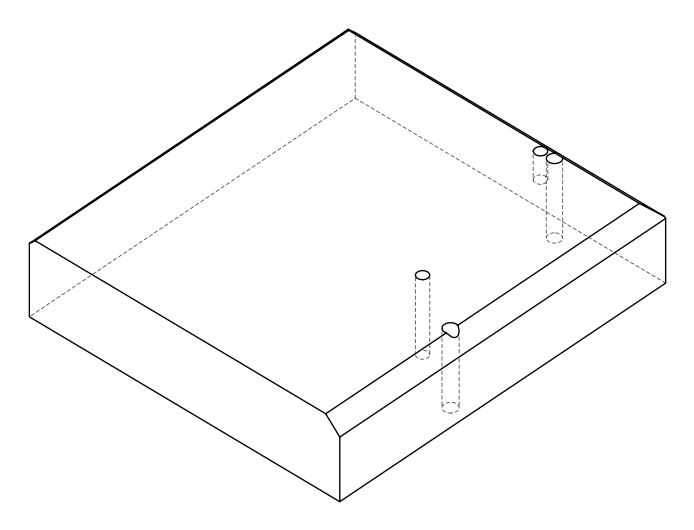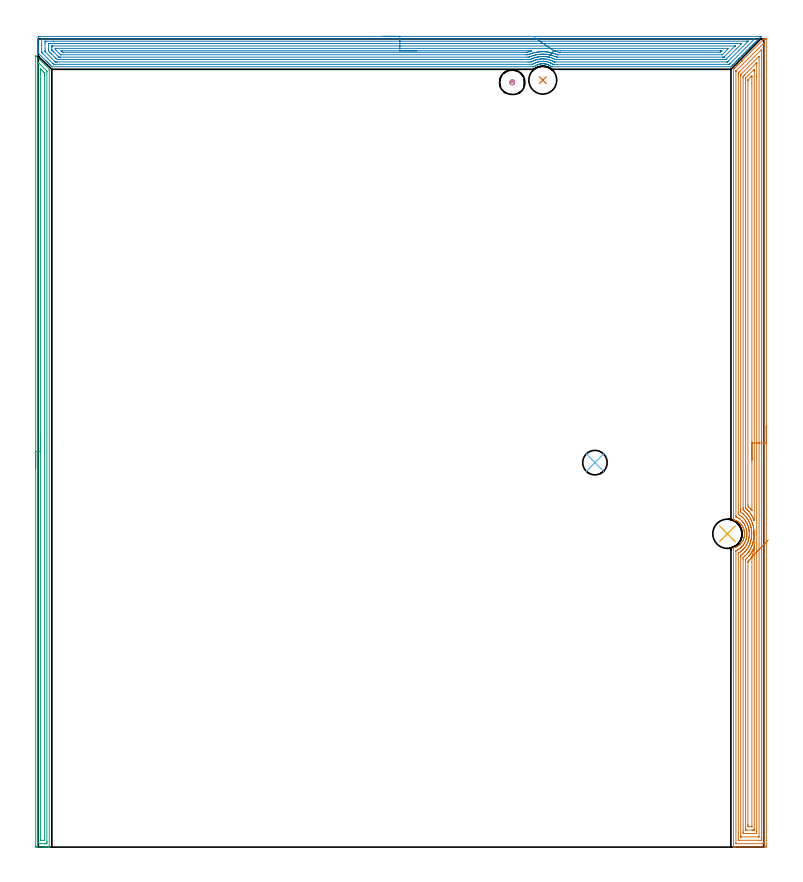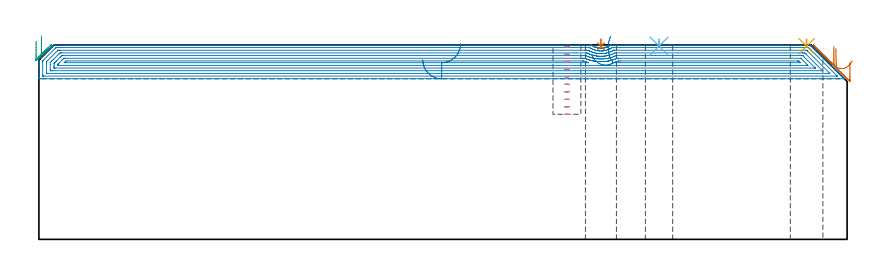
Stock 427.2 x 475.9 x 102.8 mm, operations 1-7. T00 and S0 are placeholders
(PLAN: 16 operations, 11 tool changes, 65.2 min)
(1 AREA_MILL | FG_CHAMFER_SURFACE | UGT0205_001 | 26.58 min | 88597 mm3)
(2 AREA_MILL_1 | FG_CHAMFER_SURFACE_1 | UGT0205_001 | 23.56 min | 66339 mm3)
(3 AREA_MILL_2 | FG_CHAMFER_SURFACE_2 | UGT0205_001 | 11.32 min | 14739 mm3)
(4 MILL_BLIND_HOLE_FROM_SOLID_MATERIAL | STEP1POCKET | UGT0201_130 | Spiral | 0.52 min | 6229 mm3)
(5 SPOT_DRILL | STEP1HOLE | NXT0321_9005460120000 | 0.03 min | 2 mm3)
(6 SPOT_DRILL_1 | STEP1HOLE_1 | NXT0321_9005460120000 | 0.03 min | 17 mm3)
(7 SPOT_DRILL_2 | STEP1HOLE_2 | NXT0321_9005460120000 | 0.03 min | 12 mm3)
(8 DRILL_BLIND_HOLE_INTO_CENTER | STEP1HOLE | UGT0301_209 | 0.07 min | 834 mm3)
(9 GUN_DRILL_THROUGH_HOLE | STEP1HOLE | UGT0307_006 | 0.53 min | 5697 mm3)
(10 DRILL_TO_ENLARGE_THROUGH_HOLE | STEP1HOLE | UGT0301_243 | 0.45 min | 17077 mm3)
(11 DRILL_BLIND_HOLE_INTO_CENTER_1 | STEP1HOLE_1 | UGT0301_209 | 0.07 min | 836 mm3)
(12 GUN_DRILL_THROUGH_HOLE_1 | STEP1HOLE_1 | UGT0307_006 | 0.51 min | 5714 mm3)
(13 DRILL_TO_ENLARGE_THROUGH_HOLE_1 | STEP1HOLE_1 | UGT0301_276 | 0.44 min | 10133 mm3)
(14 DRILL_BLIND_HOLE_INTO_CENTER_2 | STEP1HOLE_2 | UGT0301_209 | 0.07 min | 849 mm3)
(15 GUN_DRILL_THROUGH_HOLE_2 | STEP1HOLE_2 | UGT0307_006 | 0.52 min | 5701 mm3)
(16 DRILL_TO_ENLARGE_THROUGH_HOLE_2 | STEP1HOLE_2 | UGT0301_288 | 0.45 min | 15098 mm3)
(TOOL UGT0205_001 | Chamfer Mill 20 x 3 x 45 deg. | D20 FL50 Z2)
(TOOL UGT0201_130 | Carbide End Mill 12.0 | D12 FL15 Z4)
(TOOL NXT0321_9005460120000 | NC Spot Drill, 142deg, 12mm, Carbide, Uncoated | D12 PA142 FL30 Z2)
(TOOL UGT0301_209 | Twist Drill 9.4 mm | D9.4 PA118 FL78 Z2)
(TOOL UGT0307_006 | Gun Drill 9 mm | D9 PA130 FL24 Z1)
(TOOL UGT0301_243 | Twist Drill 17.2 mm | D17.2 PA118 FL130 Z2)
(TOOL UGT0301_276 | Twist Drill 14.4 mm | D14.4 PA118 FL114 Z2)
(TOOL UGT0301_288 | Twist Drill 16.4 mm | D16.4 PA118 FL125 Z2)
(OP 1 AREA_MILL)
G17 G21 G94 G90
T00 M6
G54
G17 G0 G90 X428.7 Y247.95 S1061 M3
G43 Z112.8 H0
Z93.5
G94 G1 Y247.912 Z92.628 F250.
Y247.798 Z91.763
Y247.609 Z90.912
Y247.347 Z90.08
Y247.013 Z89.274
Y246.61 Z88.5
Y246.142 Z87.764
Y245.611 Z87.072
Y245.021 Z86.429
Y244.378 Z85.84
Y243.686 Z85.308
Y242.95 Z84.84
Y242.176 Z84.437
Y241.37 Z84.103
Y240.538 Z83.841
Y239.687 Z83.652
Y238.822 Z83.538
Y237.95 Z83.5
Y1.093
X428.699 Y0.625 Z83.501
X428.695 Y0.204 Z83.503
X428.692 Y0.01 Z83.505
X428.281 Y0. Z83.916
X413.072 Z99.124
X410.698 Z101.497
X409.735 Z102.465
X409.567 Y0.001 Z102.626
X409.505 Y0.003 Z102.687
X409.403 Y0.01 Z102.788
X409.4 Y0.178 Z102.8
Y175.825
X409.406 Y176.162 Z102.791
X409.509 Y176.191 Z102.688
X409.959 Y176.33 Z102.24
X410.403 Y176.49 Z101.795
X411.007 Y176.744 Z101.19
X411.138 Y176.811 Z101.058
X411.246 Y176.866 Z100.953
X411.296 Y176.892 Z100.902
X411.623 Y177.079 Z100.576
X411.748 Y177.151 Z100.452
X412.19 Y177.434 Z100.01
X412.442 Y177.613 Z99.758
X412.476 Y177.637 Z99.724
X412.801 Y177.911 Z99.397
X412.896 Y177.992 Z99.299
X413.051 Y178.121 Z99.149
X413.084 Y178.149 Z99.116
X413.482 Y178.531 Z98.715
X413.976 Y179.091 Z98.222
X414.215 Y179.397 Z97.985
X414.236 Y179.424 Z97.964
X414.534 Y179.866 Z97.665
X414.811 Y180.318 Z97.389
X414.87 Y180.425 Z97.329
X415.024 Y180.742 Z97.172
X415.061 Y180.815 Z97.136
X415.239 Y181.211 Z96.959
X415.3 Y181.371 Z96.9
X415.408 Y181.656 Z96.791
X415.553 Y182.105 Z96.646
X415.562 Y182.142 Z96.637
X415.666 Y182.544 Z96.531
X415.753 Y182.943 Z96.446
X415.765 Y182.999 Z96.434
X415.789 Y183.171 Z96.41
X415.826 Y183.445 Z96.372
X415.867 Y183.87 Z96.329
X415.87 Y183.892 Z96.327
X415.89 Y184.337 Z96.307
Y184.339
X415.888 Y184.458 Z96.304
X415.887 Y184.764 Z96.309
Y184.786 Z96.31
X415.886 Y184.807 Z96.312
X415.873 Y184.994 Z96.32
X415.86 Y185.233 Z96.336
X415.812 Y185.679 Z96.385
X415.794 Y185.807 Z96.405
X415.763 Y186.015 Z96.436
X415.706 Y186.294 Z96.493
X415.64 Y186.573 Z96.557
X415.513 Y187.021 Z96.685
X415.387 Y187.396 Z96.811
X415.364 Y187.466 Z96.835
X415.183 Y187.915 Z97.016
X414.98 Y188.36 Z97.219
X414.87 Y188.574 Z97.329
X414.67 Y188.917 Z97.527
X414.461 Y189.253 Z97.737
X414.215 Y189.6 Z97.983
X414.071 Y189.79 Z98.128
X413.976 Y189.914 Z98.222
X413.922 Y189.98 Z98.277
X413.783 Y190.147 Z98.417
X413.44 Y190.509 Z98.759
X413.083 Y190.858 Z99.116
X412.92 Y191.005 Z99.28
X412.881 Y191.04 Z99.319
X412.54 Y191.311 Z99.659
X412.19 Y191.568 Z100.009
X412.116 Y191.617 Z100.083
X411.908 Y191.756 Z100.291
X411.622 Y191.934 Z100.578
X411.297 Y192.109 Z100.903
X411.138 Y192.185 Z101.061
X410.854 Y192.323 Z101.346
X410.76 Y192.362 Z101.439
X410.404 Y192.512 Z101.796
X409.958 Y192.67 Z102.24
X409.911 Y192.685 Z102.286
X409.819 Y192.713 Z102.376
X409.51 Y192.809 Z102.689
X409.407 Y192.839 Z102.793
X409.4 Y193.703 Z102.8
Y457.844
X409.403 Y457.995 Z102.789
X409.526 Y458.127 Z102.672
X409.69 Y458.291 Z102.508
X409.819 Y458.421 Z102.377
X410.18 Y458.78 Z102.02
X410.346 Y458.946 Z101.854
X410.584 Y459.185 Z101.614
X410.698 Y459.3 Z101.498
X411.27 Y459.871 Z100.929
X411.478 Y460.079 Z100.72
X411.577 Y460.179 Z100.619
X412.017 Y460.617 Z100.182
X412.456 Y461.058 Z99.74
X412.693 Y461.293 Z99.507
X413.336 Y461.937 Z98.861
X413.53 Y462.13 Z98.67
X413.564 Y462.164 Z98.636
X414.215 Y462.816 Z97.982
X414.268 Y462.868 Z97.931
X414.458 Y463.058 Z97.741
X414.508 Y463.109 Z97.689
X414.556 Y463.157 Z97.643
X414.756 Y463.356 Z97.443
X414.801 Y463.402 Z97.396
X417.439 Y466.039 Z94.761
X426.523 Y475.124 Z85.674
X426.933 Y475.533 Z85.267
X426.994 Y475.594 Z85.206
X427.274 Y475.871 Z84.924
X427.308 Y475.897 Z84.889
X427.489 Y475.9 Z84.71
X428.281 Z83.913
X428.456 Z83.739
X428.631 Z83.565
X428.691 Y475.897 Z83.505
X428.696 Y475.722 Z83.504
X428.7 Y475.509 Z83.5
Y237.95
X427.286 Z84.914
X427.285 Y2.532 Z84.915
X427.284 Y2.413 Z84.916
X427.279 Y2.035 Z84.921
X426.92 Y2.009 Z85.28
X426.523 Y2.004 Z85.677
X426.05 Y2. Z86.15
X410.898 Y2.001 Z101.302
X410.864 Y2.002 Z101.336
X410.829 Y2.006 Z101.371
X410.821 Y2.01 Z101.379
X410.818 Y2.017 Z101.382
X410.816 Y2.047 Z101.384
X410.814 Y2.295 Z101.386
Y2.413
X410.815 Y174.038 Z101.385
X410.817 Y174.426 Z101.383
X410.819 Y174.522 Z101.381
X410.821 Y174.564 Z101.379
X410.854 Y174.582 Z101.346
X410.982 Y174.643 Z101.218
X411.577 Y174.909 Z100.623
X411.592 Y174.916 Z100.608
X411.622 Y174.932 Z100.578
X412.156 Y175.237 Z100.044
X412.456 Y175.42 Z99.744
X412.702 Y175.576 Z99.498
X413.07 Y175.826 Z99.131
X413.22 Y175.943 Z98.98
X413.336 Y176.038 Z98.864
X413.701 Y176.352 Z98.499
X414.112 Y176.719 Z98.088
X414.165 Y176.77 Z98.035
X414.215 Y176.822 Z97.985
X414.589 Y177.233 Z97.611
X414.924 Y177.613 Z97.276
X415. Y177.708 Z97.2
X415.094 Y177.832 Z97.106
X415.372 Y178.225 Z96.828
X415.563 Y178.507 Z96.637
X415.721 Y178.763 Z96.479
X415.973 Y179.185 Z96.227
X416.048 Y179.325 Z96.152
X416.086 Y179.401 Z96.114
X416.332 Y179.93 Z95.868
X416.489 Y180.295 Z95.711
X416.551 Y180.448 Z95.649
X416.592 Y180.559 Z95.608
X416.822 Y181.219 Z95.378
X416.852 Y181.319 Z95.348
X417.005 Y181.927 Z95.195
X417.039 Y182.083 Z95.161
X417.154 Y182.669 Z95.046
X417.196 Y182.977 Z95.004
X417.25 Y183.466 Z94.95
X417.28 Y183.87 Z94.92
X417.299 Y184.31 Z94.901
X417.296 Y184.764 Z94.904
X417.275 Y185.229 Z94.925
X417.239 Y185.658 Z94.961
X417.17 Y186.229 Z95.03
X417.118 Y186.552 Z95.082
X417.048 Y186.893 Z95.152
X416.941 Y187.356 Z95.259
X416.916 Y187.446 Z95.284
X416.852 Y187.666 Z95.348
X416.629 Y188.34 Z95.571
X416.484 Y188.714 Z95.716
X416.257 Y189.234 Z95.943
X415.973 Y189.81 Z96.227
X415.789 Y190.128 Z96.411
X415.498 Y190.61 Z96.702
X415.205 Y191.021 Z96.995
X415.094 Y191.168 Z97.106
X414.765 Y191.578 Z97.435
X414.462 Y191.915 Z97.738
X414.215 Y192.171 Z97.985
X413.897 Y192.482 Z98.303
X413.531 Y192.809 Z98.669
X413.336 Y192.962 Z98.864
X412.749 Y193.405 Z99.451
X412.456 Y193.595 Z99.744
X412.284 Y193.703 Z99.916
X411.829 Y193.952 Z100.371
X411.577 Y194.076 Z100.623
X410.901 Y194.391 Z101.299
X410.857 Y194.418 Z101.343
X410.821 Y194.472 Z101.379
X410.814 Y195.491 Z101.386
Y456.503
X410.816 Y456.891 Z101.384
X410.819 Y456.939 Z101.381
X410.821 Y456.959 Z101.379
X410.832 Y456.974 Z101.368
X410.884 Y457.031 Z101.316
X410.971 Y457.12 Z101.229
X426.927 Y473.076 Z85.273
X427.036 Y473.184 Z85.164
X427.161 Y473.306 Z85.039
X427.266 Y473.405 Z84.934
X427.279 Y473.254 Z84.921
X427.285 Y472.712 Z84.915
Y472.593
X427.286 Y237.95 Z84.914
X425.872 Z86.328
Y4.863
X425.871 Y4.201 Z86.329
X425.869 Y4.085 Z86.331
X425.866 Y4.029 Z86.334
X425.863 Y4.01 Z86.337
X425.836 Y4.005 Z86.364
X425.644 Y4.002 Z86.556
X424.962 Y4. Z87.238
X412.654 Z99.546
X412.456 Y4.003 Z99.744
X412.259 Y4.008 Z99.941
X412.238 Y4.01 Z99.962
X412.235 Y4.023 Z99.965
X412.231 Y4.062 Z99.969
X412.229 Y4.124 Z99.971
Y172.813
X412.23 Y172.978 Z99.97
X412.232 Y173.061 Z99.968
X412.235 Y173.099 Z99.965
X412.241 Y173.115 Z99.959
X412.277 Y173.144 Z99.923
X412.392 Y173.21 Z99.808
X412.456 Y173.248 Z99.744
X412.946 Y173.54 Z99.254
X413.336 Y173.787 Z98.864
X413.485 Y173.886 Z98.715
X413.702 Y174.038 Z98.498
X413.99 Y174.266 Z98.21
X414.215 Y174.452 Z97.985
X414.469 Y174.673 Z97.731
X414.76 Y174.932 Z97.44
X414.932 Y175.097 Z97.268
X415.094 Y175.261 Z97.106
X415.364 Y175.551 Z96.836
X415.612 Y175.826 Z96.588
X415.779 Y176.023 Z96.421
X415.973 Y176.264 Z96.227
X416.167 Y176.522 Z96.033
X416.31 Y176.719 Z95.89
X416.531 Y177.046 Z95.669
X416.852 Y177.546 Z95.348
X416.878 Y177.587 Z95.322
X416.893 Y177.613 Z95.307
X417.193 Y178.161 Z95.007
X417.362 Y178.507 Z94.838
X417.481 Y178.762 Z94.719
X417.731 Y179.323 Z94.469
X417.754 Y179.378 Z94.446
X417.762 Y179.401 Z94.438
X417.983 Y180.039 Z94.217
X418.07 Y180.295 Z94.13
X418.196 Y180.716 Z94.004
X418.32 Y181.189 Z93.88
X418.376 Y181.427 Z93.824
X418.51 Y182.083 Z93.69
X418.525 Y182.17 Z93.675
X418.61 Y182.759 Z93.59
X418.632 Y182.955 Z93.568
X418.634 Y182.977 Z93.566
X418.696 Y183.783 Z93.504
X418.701 Y183.87 Z93.499
X418.713 Y184.262 Z93.487
X418.714 Y184.659 Z93.486
X418.711 Y184.764 Z93.489
X418.673 Y185.595 Z93.527
X418.668 Y185.658 Z93.532
X418.61 Y186.24 Z93.59
X418.572 Y186.552 Z93.628
X418.565 Y186.598 Z93.635
X418.487 Y187.056 Z93.713
X418.407 Y187.446 Z93.793
X418.345 Y187.715 Z93.855
X418.18 Y188.34 Z94.02
X417.981 Y188.979 Z94.219
X417.894 Y189.234 Z94.306
X417.731 Y189.655 Z94.469
X417.528 Y190.128 Z94.672
X417.358 Y190.507 Z94.842
X417.098 Y191.021 Z95.102
X416.852 Y191.447 Z95.348
X416.563 Y191.915 Z95.637
X416.32 Y192.266 Z95.88
X415.973 Y192.744 Z96.227
X415.923 Y192.809 Z96.277
X415.721 Y193.065 Z96.479
X415.138 Y193.703 Z97.062
X415.094 Y193.747 Z97.106
X414.4 Y194.409 Z97.8
X414.215 Y194.566 Z97.985
X414.177 Y194.597 Z98.023
X413.336 Y195.216 Z98.864
X412.917 Y195.491 Z99.283
X412.239 Y195.889 Z99.961
X412.234 Y195.999 Z99.966
X412.231 Y196.153 Z99.969
X412.229 Y196.385 Z99.971
Y196.616
Y454.947
X412.231 Y455.609 Z99.969
X412.233 Y455.837 Z99.967
X412.235 Y455.914 Z99.965
X412.28 Y455.969 Z99.92
X412.456 Y456.153 Z99.744
X412.628 Y456.328 Z99.572
X412.802 Y456.503 Z99.398
X425.644 Y469.343 Z86.556
X425.805 Y469.5 Z86.395
X425.851 Y469.54 Z86.349
X425.865 Y469.55 Z86.335
X425.866 Y469.527 Z86.334
X425.87 Y469.404 Z86.33
X425.871 Y469.249 Z86.329
X425.872 Y469.017 Z86.328
Y237.95
X424.457 Z87.743
Y6.302
X424.454 Y6.107 Z87.746
X424.451 Y6.038 Z87.749
X424.448 Y6.01 Z87.752
X424.427 Y6.008 Z87.773
X424.319 Y6.004 Z87.881
X423.885 Y6. Z88.315
X414.215 Z97.985
X413.781 Y6.004 Z98.419
X413.676 Y6.008 Z98.524
X413.653 Y6.01 Z98.547
X413.649 Y6.022 Z98.551
X413.646 Y6.059 Z98.554
X413.644 Y6.144 Z98.556
X413.643 Y6.57 Z98.557
Y6.883
Y170.462
X413.644 Y171.043 Z98.556
X413.646 Y171.356 Z98.554
X413.65 Y171.646 Z98.55
X413.659 Y171.779 Z98.541
X414.267 Y172.197 Z97.933
X414.34 Y172.25 Z97.86
X414.76 Y172.589 Z97.44
X415.094 Y172.865 Z97.106
X415.242 Y172.993 Z96.958
X415.411 Y173.144 Z96.789
X415.701 Y173.421 Z96.499
X415.973 Y173.693 Z96.227
X416.14 Y173.868 Z96.06
X416.295 Y174.038 Z95.905
X416.556 Y174.339 Z95.644
X416.852 Y174.69 Z95.348
X416.959 Y174.824 Z95.241
X417.04 Y174.932 Z95.16
X417.33 Y175.339 Z94.87
X417.664 Y175.826 Z94.536
X417.69 Y175.867 Z94.51
X417.731 Y175.933 Z94.469
X418.022 Y176.423 Z94.178
X418.191 Y176.719 Z94.009
X418.341 Y176.993 Z93.859
X418.61 Y177.537 Z93.59
X418.635 Y177.589 Z93.565
X418.646 Y177.613 Z93.554
X418.902 Y178.211 Z93.298
X419.02 Y178.507 Z93.18
X419.146 Y178.856 Z93.054
X419.338 Y179.401 Z92.862
X419.376 Y179.517 Z92.824
X419.49 Y179.887 Z92.71
X419.576 Y180.207 Z92.624
X419.598 Y180.295 Z92.602
X419.746 Y180.928 Z92.454
X419.799 Y181.189 Z92.401
X419.893 Y181.672 Z92.307
X419.952 Y182.083 Z92.248
X420.002 Y182.456 Z92.198
X420.051 Y182.977 Z92.149
X420.076 Y183.275 Z92.124
X420.113 Y183.87 Z92.087
X420.123 Y184.12 Z92.077
X420.125 Y184.764 Z92.075
X420.116 Y185.022 Z92.084
X420.083 Y185.658 Z92.117
X420.06 Y185.972 Z92.14
X420. Y186.552 Z92.2
X419.948 Y186.98 Z92.252
X419.874 Y187.446 Z92.326
X419.75 Y188.075 Z92.45
X419.688 Y188.34 Z92.512
X419.49 Y189.115 Z92.71
X419.454 Y189.234 Z92.746
X419.437 Y189.287 Z92.763
X419.159 Y190.128 Z93.041
X418.949 Y190.677 Z93.251
X418.8 Y191.021 Z93.4
X418.61 Y191.445 Z93.59
X418.382 Y191.915 Z93.818
X418.134 Y192.4 Z94.066
X417.89 Y192.809 Z94.31
X417.731 Y193.064 Z94.469
X417.305 Y193.703 Z94.895
X416.852 Y194.305 Z95.348
X416.62 Y194.597 Z95.58
X415.973 Y195.308 Z96.227
X415.791 Y195.491 Z96.409
X415.094 Y196.142 Z97.106
X414.966 Y196.255 Z97.234
X414.809 Y196.385 Z97.391
X414.215 Y196.842 Z97.985
X413.65 Y197.279 Z98.55
X413.645 Y197.858 Z98.555
X413.643 Y199.066 Z98.557
Y454.402
X413.646 Y454.715 Z98.554
X413.65 Y454.86 Z98.55
X413.652 Y454.891 Z98.548
X413.674 Y454.918 Z98.526
X413.718 Y454.966 Z98.482
X413.843 Y455.093 Z98.357
X424.325 Y465.575 Z87.875
X424.392 Y465.637 Z87.808
X424.436 Y465.676 Z87.764
X424.451 Y465.685 Z87.749
X424.453 Y465.666 Z87.747
X424.455 Y465.577 Z87.745
X424.457 Y465.442 Z87.743
Y465.224
Y237.95
X423.043 Z89.157
Y9.564
X423.042 Y8.67 Z89.158
X423.041 Y8.635 Z89.159
X423.006 Y8.01 Z89.194
X422.782 Y8.004 Z89.418
X422.127 Y8.001 Z90.073
X421.907 Y8. Z90.293
X415.752 Y8.001 Z96.448
X415.094 Y8.01 Z97.106
X415.059 Y8.67 Z97.141
X415.058 Y8.707 Z97.142
X415.057 Y9.564 Z97.143
Y169.606
X415.061 Y170.462 Z97.139
X415.063 Y170.494 Z97.137
X415.068 Y170.52 Z97.132
X415.094 Y170.543 Z97.106
X416.015 Y171.313 Z96.185
X416.063 Y171.356 Z96.137
X416.471 Y171.743 Z95.729
X416.852 Y172.12 Z95.348
X416.915 Y172.186 Z95.285
X416.975 Y172.25 Z95.225
X417.332 Y172.656 Z94.868
X417.731 Y173.114 Z94.469
X417.745 Y173.13 Z94.455
X417.756 Y173.144 Z94.444
X418.123 Y173.639 Z94.077
X418.412 Y174.038 Z93.788
X418.493 Y174.157 Z93.707
X418.61 Y174.334 Z93.59
X418.84 Y174.698 Z93.36
X418.984 Y174.932 Z93.216
X419.172 Y175.254 Z93.028
X419.498 Y175.826 Z92.702
X419.779 Y176.426 Z92.421
X419.913 Y176.719 Z92.287
X420.052 Y177.041 Z92.148
X420.29 Y177.613 Z91.91
X420.312 Y177.671 Z91.888
X420.369 Y177.827 Z91.831
X420.542 Y178.331 Z91.658
X420.601 Y178.507 Z91.599
X420.756 Y179.007 Z91.444
X420.867 Y179.401 Z91.333
X420.947 Y179.707 Z91.253
X421.089 Y180.295 Z91.111
X421.119 Y180.426 Z91.081
X421.248 Y181.06 Z90.952
X421.268 Y181.168 Z90.932
X421.272 Y181.189 Z90.928
X421.377 Y181.952 Z90.823
X421.392 Y182.083 Z90.808
X421.459 Y182.762 Z90.741
X421.476 Y182.977 Z90.724
X421.516 Y183.598 Z90.684
X421.53 Y183.87 Z90.67
X421.538 Y184.469 Z90.662
X421.539 Y184.764 Z90.661
X421.516 Y185.386 Z90.684
X421.501 Y185.658 Z90.699
X421.452 Y186.345 Z90.748
X421.431 Y186.552 Z90.769
X421.341 Y187.351 Z90.859
X421.328 Y187.446 Z90.872
X421.248 Y187.956 Z90.952
X421.172 Y188.34 Z91.028
X421.152 Y188.437 Z91.048
X420.961 Y189.234 Z91.239
X420.859 Y189.63 Z91.341
X420.713 Y190.128 Z91.487
X420.462 Y190.927 Z91.738
X420.428 Y191.021 Z91.772
X420.369 Y191.181 Z91.831
X420.069 Y191.915 Z92.131
X419.833 Y192.46 Z92.367
X419.666 Y192.809 Z92.534
X419.49 Y193.162 Z92.71
X419.201 Y193.703 Z92.999
X418.77 Y194.435 Z93.43
X418.662 Y194.597 Z93.538
X418.61 Y194.673 Z93.59
X418.279 Y195.152 Z93.921
X418.028 Y195.491 Z94.172
X417.731 Y195.876 Z94.469
X417.507 Y196.154 Z94.693
X417.303 Y196.385 Z94.897
X416.852 Y196.875 Z95.348
X416.442 Y197.279 Z95.758
X415.973 Y197.716 Z96.227
X415.738 Y197.928 Z96.462
X415.443 Y198.172 Z96.757
X415.094 Y198.448 Z97.106
X415.059 Y199.066 Z97.141
X415.058 Y199.103 Z97.142
X415.057 Y199.96 Z97.143
Y452.965
X415.062 Y453.822 Z97.138
X415.063 Y453.853 Z97.137
X415.094 Y453.887 Z97.106
X415.501 Y454.301 Z96.699
X415.913 Y454.715 Z96.287
X422.592 Y461.393 Z89.608
X423.006 Y461.803 Z89.194
X423.04 Y461.832 Z89.16
X423.041 Y461.831 Z89.159
X423.042 Y461.83 Z89.158
X423.043 Y454.003 Z89.157
Y237.95
X421.629 Z90.571
X421.628 Y192.61 Z90.572
X421.627 Y192.424 Z90.573
X421.622 Y192.164 Z90.578
X421.491 Y192.461 Z90.709
X421.411 Y192.643 Z90.789
X421.342 Y192.809 Z90.858
X421.248 Y193.03 Z90.952
X420.941 Y193.703 Z91.259
X420.654 Y194.307 Z91.546
X420.501 Y194.597 Z91.699
X420.369 Y194.837 Z91.831
X419.983 Y195.491 Z92.217
X419.795 Y195.8 Z92.405
X419.49 Y196.266 Z92.71
X419.41 Y196.385 Z92.79
X419.22 Y196.659 Z92.98
X418.747 Y197.279 Z93.453
X418.61 Y197.448 Z93.59
X418.282 Y197.835 Z93.918
X417.981 Y198.172 Z94.219
X417.731 Y198.441 Z94.469
X417.099 Y199.066 Z95.101
X416.852 Y199.302 Z95.348
X416.516 Y199.622 Z95.684
X416.478 Y199.664 Z95.722
X416.475 Y199.728 Z95.725
X416.473 Y199.831 Z95.727
X416.472 Y199.96 Z95.728
X416.471 Y200.348 Z95.729
Y452.034
X416.472 Y452.42 Z95.728
X416.475 Y452.674 Z95.725
X416.478 Y452.799 Z95.722
X416.485 Y452.825 Z95.715
X416.51 Y452.855 Z95.69
X416.577 Y452.928 Z95.623
X421.248 Y457.599 Z90.952
X421.595 Y457.938 Z90.605
X421.616 Y457.957 Z90.584
X421.622 Y457.934 Z90.578
X421.625 Y457.907 Z90.575
X421.628 Y457.397 Z90.572
X421.629 Y457.01 Z90.571
Y237.95
X420.215 Z91.985
Y199.066
X420.213 Y198.331 Z91.987
X420.21 Y198.172 Z91.99
X420.208 Y198.109 Z91.992
X420.198 Y198.118 Z92.002
X420.15 Y198.172 Z92.05
X419.49 Y199.024 Z92.71
X419.455 Y199.066 Z92.745
X419.254 Y199.306 Z92.946
X418.663 Y199.96 Z93.537
X418.61 Y200.015 Z93.59
X418.196 Y200.434 Z94.004
X417.985 Y200.649 Z94.215
X417.892 Y200.754 Z94.308
X417.885 Y201.748 Z94.315
X417.886 Y451.14 Z94.314
X417.888 Y451.509 Z94.312
X417.89 Y451.693 Z94.31
X417.892 Y451.78 Z94.308
X417.935 Y451.827 Z94.265
X418.133 Y452.034 Z94.067
X419.702 Y453.605 Z92.498
X419.919 Y453.822 Z92.281
X420.009 Y453.91 Z92.191
X420.149 Y454.045 Z92.051
X420.2 Y454.091 Z92.
X420.208 Y453.985 Z91.992
X420.212 Y453.822 Z91.988
X420.214 Y453.643 Z91.986
X420.215 Y453.084 Z91.985
Y449.723
Y237.95
Y237.079 Z92.023
Y236.214 Z92.137
Y235.362 Z92.326
Y234.53 Z92.588
Y233.724 Z92.922
Y232.95 Z93.325
Y232.214 Z93.794
Y231.522 Z94.325
Y230.879 Z94.914
Y230.29 Z95.557
Y229.759 Z96.249
Y229.29 Z96.985
Y228.887 Z97.759
Y228.553 Z98.565
Y228.291 Z99.397
Y228.102 Z100.249
Y227.988 Z101.114
Y227.95 Z101.985
G0 Z112.8
X421.304 Y186.514
Z100.901
G1 Y186.505 Z100.029
X421.307 Y186.42 Z99.161
X421.312 Y186.259 Z98.303
X421.32 Y186.024 Z97.463
X421.33 Y185.717 Z96.647
X421.343 Y185.34 Z95.86
X421.357 Y184.896 Z95.109
X421.374 Y184.389 Z94.4
X421.393 Y183.821 Z93.738
X421.413 Y183.198 Z93.128
X421.435 Y182.524 Z92.574
X421.459 Y181.805 Z92.081
X421.484 Y181.045 Z91.653
X421.51 Y180.251 Z91.293
X421.537 Y179.428 Z91.004
X421.565 Y178.584 Z90.787
X421.594 Y177.723 Z90.645
X421.622 Y176.854 Z90.578
X421.627 Y176.719 Z90.573
X421.628 Y176.66 Z90.572
X421.629 Y176.332 Z90.571
Y175.826
Y10.965
X421.627 Y10.458 Z90.573
X421.624 Y10.075 Z90.576
X421.622 Y10.023 Z90.578
X421.585 Y10.01 Z90.615
X421.473 Y10.006 Z90.727
X421.248 Y10.003 Z90.952
X420.819 Y10. Z91.381
X420.369 Z91.831
X416.852 Z95.348
X416.702 Y10.001 Z95.498
X416.582 Y10.003 Z95.618
X416.502 Y10.007 Z95.698
X416.483 Y10.01 Z95.717
X416.478 Y10.022 Z95.722
X416.476 Y10.071 Z95.724
X416.473 Y10.458 Z95.727
X416.471 Y10.845 Z95.729
Y11.352
Y168.168
X416.472 Y168.674 Z95.728
X416.474 Y169.059 Z95.726
X416.478 Y169.314 Z95.722
X416.489 Y169.368 Z95.711
X416.852 Y169.698 Z95.348
X417.242 Y170.066 Z94.958
X417.648 Y170.462 Z94.552
X417.689 Y170.505 Z94.511
X417.731 Y170.55 Z94.469
X418.108 Y170.973 Z94.092
X418.447 Y171.356 Z93.753
X418.522 Y171.446 Z93.678
X418.61 Y171.554 Z93.59
X418.912 Y171.943 Z93.288
X419.145 Y172.25 Z93.055
X419.29 Y172.453 Z92.91
X419.49 Y172.739 Z92.71
X419.65 Y172.98 Z92.55
X419.756 Y173.144 Z92.444
X419.992 Y173.527 Z92.208
X420.302 Y174.038 Z91.898
X420.327 Y174.081 Z91.873
X420.369 Y174.156 Z91.831
X420.638 Y174.658 Z91.562
X420.773 Y174.932 Z91.427
X420.927 Y175.258 Z91.273
X421.191 Y175.826 Z91.009
X421.209 Y175.865 Z90.991
X421.248 Y175.956 Z90.952
X421.468 Y176.496 Z90.732
X421.559 Y176.719 Z90.641
X421.622 Y176.854 Z90.578
X420.208 Y170.862 Z91.992
X420.213 Y170.621 Z91.987
X420.215 Y169.725 Z91.985
X420.214 Y12.246 Z91.986
X420.213 Y12.062 Z91.987
X420.211 Y12.017 Z91.989
X420.209 Y12.013 Z91.991
X420.192 Y12.009 Z92.008
X420.134 Y12.004 Z92.066
X419.973 Y12.001 Z92.227
X418.61 Y12. Z93.59
X417.971 Y12.002 Z94.229
X417.917 Y12.007 Z94.283
X417.9 Y12.009 Z94.3
X417.892 Y12.082 Z94.308
X417.89 Y12.246 Z94.31
X417.886 Y12.983 Z94.314
X417.885 Y13.14 Z94.315
X417.886 Y167.624 Z94.314
X417.892 Y168.237 Z94.308
X417.933 Y168.293 Z94.267
X418.02 Y168.381 Z94.18
X418.31 Y168.674 Z93.89
X418.459 Y168.828 Z93.741
X418.61 Y168.989 Z93.59
X418.884 Y169.29 Z93.316
X419.134 Y169.568 Z93.066
X419.3 Y169.762 Z92.9
X419.49 Y169.988 Z92.71
X419.7 Y170.249 Z92.5
X420.092 Y170.743 Z92.108
X420.208 Y170.862 Z91.992
X420.721 Y171.391 Z91.525
X421.261 Y171.947 Z91.124
X421.823 Y172.525 Z90.792
X422.404 Y173.122 Z90.531
X422.997 Y173.734 Z90.345
X423.6 Y174.354 Z90.233
X424.208 Y174.979 Z90.197
X424.815 Y175.604 Z90.237
X425.417 Y176.225 Z90.353
X426.01 Y176.835 Z90.543
X426.59 Y177.432 Z90.808
X427.151 Y178.009 Z91.143
X427.689 Y178.564 Z91.548
X428.201 Y179.091 Z92.018
X428.683 Y179.586 Z92.551
X429.13 Y180.046 Z93.142
X429.54 Y180.468 Z93.786
X429.908 Y180.848 Z94.48
G0 Z112.8
M5
M2
(OP 2 AREA_MILL_1)
G17 G21 G94 G90
T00 M6
G54
G17 G0 G90 X202.9 Y477.4 S1061 M3
G43 Z112.8 H0
Z94.9
G94 G1 X202.938 Z94.028 F250.
X203.052 Z93.163
X203.241 Z92.312
X203.503 Z91.48
X203.837 Z90.674
X204.24 Z89.9
X204.709 Z89.164
X205.24 Z88.472
X205.829 Z87.829
X206.472 Z87.24
X207.164 Z86.708
X207.9 Z86.24
X208.674 Z85.837
X209.48 Z85.503
X210.312 Z85.241
X211.164 Z85.052
X212.029 Z84.938
X212.9 Z84.9
X425.529
X425.772 Y477.394 Z84.905
X425.781 Y477.393 Z84.906
X425.772 Y477.371 Z84.928
X425.561 Y477.161 Z85.139
X425.474 Y477.073 Z85.226
X425.276 Y476.874 Z85.422
X424.695 Y476.295 Z86.005
X424.58 Y476.179 Z86.119
X424.39 Y475.988 Z86.309
X423.828 Y475.428 Z86.871
X423.686 Y475.285 Z87.013
X423.503 Y475.101 Z87.195
X422.962 Y474.562 Z87.738
X422.616 Y474.214 Z88.082
X422.096 Y473.695 Z88.604
X421.729 Y473.327 Z88.969
X421.229 Y472.829 Z89.471
X420.842 Y472.44 Z89.856
X420.363 Y471.963 Z90.337
X419.956 Y471.554 Z90.743
X419.813 Y471.412 Z90.886
X419.51 Y471.11 Z91.19
X419.069 Y470.667 Z91.63
X418.919 Y470.519 Z91.78
X418.63 Y470.23 Z92.07
X418.182 Y469.78 Z92.517
X417.709 Y469.308 Z92.991
X417.295 Y468.893 Z93.403
X416.8 Y468.4 Z93.9
X416.408 Y468.007 Z94.29
X415.892 Y467.491 Z94.808
X415.521 Y467.12 Z95.177
X415.344 Y466.944 Z95.355
X415.165 Y466.765 Z95.535
X414.634 Y466.233 Z96.064
X414.45 Y466.05 Z96.249
X414.299 Y465.898 Z96.401
X414.191 Y465.79 Z96.508
X414.153 Y465.752 Z96.547
X413.432 Y465.032 Z97.268
X413.304 Y464.903 Z97.394
X413.259 Y464.858 Z97.44
X412.566 Y464.166 Z98.134
X412.418 Y464.016 Z98.281
X412.375 Y463.974 Z98.324
X411.699 Y463.299 Z99.001
X411.531 Y463.13 Z99.167
X411.471 Y463.07 Z99.228
X410.833 Y462.433 Z99.867
X410.644 Y462.243 Z100.054
X409.966 Y461.566 Z100.734
X409.758 Y461.356 Z100.94
X409.1 Y460.7 Z101.6
X408.871 Y460.469 Z101.827
X408.234 Y459.834 Z102.466
X408.194 Y459.794 Z102.506
X407.93 Y459.534 Z102.761
X407.895 Y459.504 Z102.789
X407.747 Y459.5 Z102.8
X302.726
X302.226 Y459.507 Z102.793
X302.207 Y459.514 Z102.785
X301.993 Y459.676 Z102.622
X301.833 Y459.791 Z102.507
X301.793 Y459.819 Z102.479
X301.383 Y460.082 Z102.216
X300.966 Y460.33 Z101.969
X300.899 Y460.364 Z101.935
X300.456 Y460.57 Z101.726
X300.345 Y460.617 Z101.681
X300.135 Y460.705 Z101.594
X300.045 Y460.742 Z101.555
X300.006 Y460.758 Z101.539
X299.935 Y460.783 Z101.514
X299.561 Y460.913 Z101.386
X299.113 Y461.042 Z101.255
X298.727 Y461.131 Z101.169
X298.699 Y461.137 Z101.163
X298.283 Y461.213 Z101.086
X298.219 Y461.221 Z101.078
X298.128 Y461.23 Z101.069
X297.773 Y461.263 Z101.034
X297.326 Y461.286 Z101.007
X297.232 Z101.006
X297.215 Y461.287
X297.101 Y461.286 Z101.003
X297.05
X296.995 Y461.287
X296.884 Y461.288 Z101.009
X296.879
X296.452 Y461.261 Z101.03
X296.432 Z101.031
X295.918 Y461.213 Z101.085
X295.576 Y461.15 Z101.147
X295.539 Y461.143 Z101.154
X295.129 Y461.05 Z101.247
X295.091 Y461.041 Z101.256
X294.748 Y460.945 Z101.354
X294.646 Y460.916 Z101.383
X294.197 Y460.758 Z101.539
X294.031 Y460.691 Z101.608
X293.998 Y460.677 Z101.622
X293.788 Y460.59 Z101.706
X293.752 Y460.575 Z101.722
X293.24 Y460.33 Z101.967
X292.859 Y460.111 Z102.186
X292.448 Y459.843 Z102.455
X292.407 Y459.816 Z102.482
X292.227 Y459.69 Z102.61
X292.185 Y459.66 Z102.64
X292.001 Y459.522 Z102.777
X291.974 Y459.505 Z102.794
X291.966 Y459.503 Z102.796
X291.107 Y459.5 Z102.8
X8.221
X8.005 Y459.504 Z102.789
X7.953 Y459.55 Z102.747
X7.866 Y459.633 Z102.664
X7.472 Y460.026 Z102.27
X7.328 Y460.171 Z102.127
X7.176 Y460.323 Z101.975
X7.028 Y460.469 Z101.826
X6.881 Y460.618 Z101.68
X6.736 Y460.763 Z101.535
X6.585 Y460.913 Z101.383
X6.434 Y461.065 Z101.233
X6.296 Y461.203 Z101.095
X6.142 Y461.356 Z100.939
X5.987 Y461.512 Z100.786
X5.856 Y461.643 Z100.655
X5.698 Y461.799 Z100.496
X5.54 Y461.959 Z100.339
X5.416 Y462.082 Z100.215
X5.255 Y462.243 Z100.052
X5.093 Y462.406 Z99.892
X4.976 Y462.522 Z99.775
X4.811 Y462.686 Z99.609
X4.646 Y462.853 Z99.445
X4.537 Y462.962 Z99.336
X4.368 Y463.13 Z99.165
X4.199 Y463.299 Z98.998
X0.005 Y467.495 Z94.804
X0. Y467.518 Z94.782
Y468.19 Z94.11
Y468.893 Z93.402
Y470.132 Z92.165
Y470.667 Z91.628
Y471.286 Z91.009
Y476.607 Z85.691
X0.003 Y476.874 Z85.423
X0.008 Y477.392 Z84.906
X0.1 Y477.394 Z84.904
X0.624 Y477.4 Z84.9
X212.9
Y475.986 Z86.314
X421.601
X421.821 Y475.981 Z86.319
X421.914 Y475.979 Z86.321
X421.898 Y475.956 Z86.344
X421.869 Y475.924 Z86.376
X421.77 Y475.82 Z86.48
X421.694 Y475.743 Z86.557
X407.526 Y461.576 Z100.724
X407.3 Y461.352 Z100.948
X407.075 Y461.136 Z101.164
X406.847 Y460.921 Z101.379
X406.406 Y460.914 Z101.386
X303.62
X303.173 Y460.921 Z101.379
X303.064 Y460.924 Z101.376
X302.726 Y461.126 Z101.174
X302.19 Y461.444 Z100.856
X301.833 Y461.622 Z100.678
X301.76 Y461.655 Z100.645
X301.437 Y461.799 Z100.501
X300.939 Y462.003 Z100.297
X300.62 Y462.116 Z100.184
X300.045 Y462.294 Z100.006
X299.747 Y462.377 Z99.923
X299.375 Y462.464 Z99.836
X299.151 Y462.508 Z99.792
X298.751 Y462.581 Z99.719
X298.304 Y462.64 Z99.66
X298.279 Y462.643 Z99.657
X298.257 Y462.644 Z99.656
X297.722 Y462.686 Z99.614
X297.364 Y462.703 Z99.597
X297.347
X296.48 Y462.686 Z99.614
X296.47
X295.653 Y462.61 Z99.69
X295.576 Y462.6 Z99.7
X294.892 Y462.478 Z99.822
X294.797 Y462.458 Z99.842
X294.682 Y462.431 Z99.869
X294.178 Y462.3 Z100.
X293.788 Y462.187 Z100.113
X293.5 Y462.086 Z100.214
X292.895 Y461.858 Z100.442
X292.852 Y461.841 Z100.459
X292.753 Y461.799 Z100.501
X292.243 Y461.559 Z100.741
X292.146 Y461.511 Z100.789
X292.001 Y461.434 Z100.866
X291.668 Y461.243 Z101.057
X291.107 Y460.916 Z101.384
X291.105 Y460.915 Z101.385
X9.562 Y460.914 Z101.386
X9.115 Y460.919 Z101.381
X9.061 Y460.921 Z101.379
X9.034 Y460.928 Z101.372
X8.989 Y460.969 Z101.331
X8.845 Y461.107 Z101.193
X8.668 Y461.281 Z101.019
X2.412 Y467.538 Z94.762
X2.179 Y467.774 Z94.526
X2.065 Y467.893 Z94.407
X2.011 Y467.951 Z94.349
X2.009 Y468.007 Z94.293
X2.002 Y468.414 Z93.886
X2. Y471.962 Z90.338
X2.001 Y475.508 Z86.792
X2.008 Y475.918 Z86.382
X2.01 Y475.969 Z86.331
X2.026 Y475.979 Z86.321
X2.078 Y475.981 Z86.319
X2.189 Y475.984 Z86.316
X2.412 Y475.986 Z86.314
X212.9
Y474.572 Z87.728
X417.132 Y474.571 Z87.729
X417.666
X417.809 Y474.569 Z87.731
X418.026 Y474.565 Z87.735
X418.044 Y474.553 Z87.747
X418.038 Y474.543 Z87.757
X418.026 Y474.526 Z87.774
X406.296 Y462.795 Z99.505
X406.186 Y462.686 Z99.614
X405.845 Y462.356 Z99.944
X405.823 Y462.335 Z99.965
X405.782 Y462.333 Z99.967
X405.693 Y462.331 Z99.969
X405.513 Y462.329 Z99.971
X304.514
X303.979 Y462.33 Z99.97
X303.891 Y462.333 Z99.967
X303.848 Y462.335 Z99.965
X303.797 Y462.35 Z99.95
X303.62 Y462.444 Z99.856
X303.161 Y462.686 Z99.614
X302.726 Y462.892 Z99.408
X302.347 Y463.062 Z99.238
X301.833 Y463.268 Z99.032
X300.945 Y463.566 Z98.734
X300.923 Y463.573 Z98.727
X300.045 Y463.795 Z98.505
X299.76 Y463.856 Z98.444
X299.151 Y463.967 Z98.333
X298.7 Y464.021 Z98.279
X298.257 Y464.061 Z98.239
X297.73 Y464.096 Z98.204
X297.364 Y464.111 Z98.189
X296.83 Y464.102 Z98.198
X296.47 Y464.094 Z98.206
X295.978 Y464.061 Z98.239
X295.576 Y464.026 Z98.274
X295.162 Y463.984 Z98.316
X294.682 Y463.898 Z98.402
X294.406 Y463.847 Z98.453
X293.788 Y463.707 Z98.593
X293.68 Y463.68 Z98.62
X293.276 Y463.573 Z98.727
X292.984 Y463.484 Z98.816
X292.895 Y463.454 Z98.846
X292.331 Y463.246 Z99.054
X292.001 Y463.118 Z99.182
X291.692 Y462.993 Z99.307
X291.107 Y462.725 Z99.575
X291.08 Y462.713 Z99.587
X291.027 Y462.686 Z99.614
X290.498 Y462.404 Z99.896
X290.385 Y462.345 Z99.955
X290.213 Y462.336 Z99.964
X289.678 Y462.331 Z99.969
X288.426 Y462.329 Z99.971
X11.35
X10.816
X10.456 Y462.332 Z99.968
X10.098 Y462.336 Z99.964
X10.066 Y462.345 Z99.955
X10.041 Y462.365 Z99.935
X9.992 Y462.41 Z99.89
X9.898 Y462.502 Z99.798
X9.713 Y462.686 Z99.614
X4.199 Y468.201 Z94.099
X4.032 Y468.377 Z93.923
X4.013 Y468.398 Z93.902
X4.008 Y468.458 Z93.842
X4.003 Y468.564 Z93.736
X4.001 Y468.696 Z93.604
X4. Y468.893 Z93.407
Y473.525 Z88.775
X4.005 Y474.214 Z88.086
X4.009 Y474.403 Z87.897
X4.028 Y474.565 Z87.735
X4.199 Y474.567 Z87.733
X4.734 Y474.57 Z87.73
X8.865 Y474.572 Z87.728
X212.9
Y473.157 Z89.143
X413.728
X414.097 Y473.155 Z89.145
X414.156 Y473.153 Z89.147
X414.185 Y473.151 Z89.149
X414.181 Y473.142 Z89.158
X414.116 Y473.07 Z89.23
X414.039 Y472.989 Z89.311
X405.513 Y464.461 Z97.839
X405.065 Y464.017 Z98.283
X404.913 Y463.869 Z98.431
X404.793 Y463.754 Z98.546
X404.619 Y463.749 Z98.551
X404.445 Y463.745 Z98.555
X403.725 Y463.743 Z98.557
X403.554
X305.408
X305.235 Y463.744 Z98.556
X304.514 Y463.751 Z98.549
X304.167 Y463.917 Z98.383
X303.62 Y464.164 Z98.136
X302.925 Y464.46 Z97.84
X302.726 Y464.536 Z97.764
X302.606 Y464.579 Z97.721
X301.833 Y464.827 Z97.473
X301.314 Y464.974 Z97.326
X300.939 Y465.07 Z97.23
X300.581 Y465.158 Z97.142
X300.14 Y465.252 Z97.048
X300.045 Y465.271 Z97.029
X299.626 Y465.346 Z96.954
X299.151 Y465.406 Z96.894
X299.083 Y465.414 Z96.886
X298.257 Y465.483 Z96.817
X298.109 Y465.493 Z96.807
X297.364 Y465.525 Z96.775
X297.184 Y465.524 Z96.776
X296.47 Y465.51 Z96.79
X296.311 Y465.504 Z96.796
X295.576 Y465.454 Z96.846
X295.476 Y465.446 Z96.854
X294.682 Y465.362 Z96.938
X294.668 Y465.361 Z96.939
X294.586 Y465.346 Z96.954
X293.915 Y465.22 Z97.08
X293.788 Y465.194 Z97.106
X293.19 Y465.053 Z97.247
X292.895 Y464.978 Z97.322
X292.485 Y464.866 Z97.434
X292.001 Y464.717 Z97.583
X291.809 Y464.65 Z97.65
X291.284 Y464.46 Z97.84
X291.157 Y464.411 Z97.889
X291.107 Y464.39 Z97.91
X290.531 Y464.145 Z98.155
X290.213 Y464. Z98.3
X289.92 Y463.864 Z98.436
X289.678 Y463.75 Z98.55
X289.319 Y463.745 Z98.555
X289.147 Y463.744 Z98.556
X283.956 Y463.743 Z98.557
X12.072
X11.35 Y463.748 Z98.552
X11.172 Y463.75 Z98.55
X10.456 Y464.397 Z97.903
X10.391 Y464.46 Z97.84
X7.775 Y467.074 Z95.226
X6.881 Y467.968 Z94.332
X6.843 Y468.007 Z94.293
X6.005 Y468.876 Z93.424
X6.003 Y468.893 Z93.407
X6. Y469.767 Z92.533
Y472.428 Z89.872
X6.004 Y472.877 Z89.423
X6.008 Y473.096 Z89.204
X6.01 Y473.145 Z89.155
X6.056 Y473.15 Z89.15
X6.163 Y473.153 Z89.147
X6.881 Y473.157 Z89.143
X7.052
X212.9
Y471.743 Z90.557
X409.981
X410.172 Y471.741 Z90.559
X410.299 Y471.738 Z90.562
X410.326 Y471.736 Z90.564
X410.294 Y471.699 Z90.601
X410.24 Y471.641 Z90.659
X410.155 Y471.554 Z90.746
X410.069 Y471.467 Z90.833
X403.948 Y465.346 Z96.954
X403.836 Y465.237 Z97.063
X403.796 Y465.2 Z97.1
X403.764 Y465.174 Z97.126
X403.725 Y465.164 Z97.136
X403.021 Y465.158 Z97.142
X402.831
X305.598 Y465.157 Z97.143
X305.408 Y465.158 Z97.142
X305.217 Y465.162 Z97.138
X305.165 Y465.164 Z97.136
X305.118 Y465.178 Z97.122
X304.514 Y465.44 Z96.86
X304.35 Y465.509 Z96.791
X303.62 Y465.798 Z96.502
X302.93 Y466.032 Z96.268
X302.726 Y466.094 Z96.206
X302.26 Y466.233 Z96.067
X301.833 Y466.348 Z95.952
X301.676 Y466.388 Z95.912
X300.939 Y466.556 Z95.744
X300.532 Y466.637 Z95.663
X300.045 Y466.723 Z95.577
X299.477 Y466.796 Z95.504
X299.151 Y466.829 Z95.471
X298.492 Y466.887 Z95.413
X298.257 Y466.902 Z95.398
X297.55 Y466.935 Z95.365
X297.364 Y466.94 Z95.36
X296.661 Y466.93 Z95.37
X296.47 Y466.923 Z95.377
X295.808 Y466.89 Z95.41
X295.576 Y466.873 Z95.427
X294.985 Y466.82 Z95.48
X294.682 Y466.787 Z95.513
X294.185 Y466.726 Z95.574
X293.788 Y466.656 Z95.644
X293.429 Y466.59 Z95.71
X292.895 Y466.475 Z95.825
X292.697 Y466.429 Z95.871
X292.001 Y466.257 Z96.043
X291.982 Y466.252 Z96.048
X291.914 Y466.233 Z96.067
X291.298 Y466.043 Z96.257
X291.107 Y465.982 Z96.318
X290.638 Y465.811 Z96.489
X290.213 Y465.652 Z96.648
X289.993 Y465.565 Z96.735
X289.462 Y465.346 Z96.954
X289.052 Y465.165 Z97.135
X288.968 Y465.163 Z97.137
X288.615 Y465.158 Z97.142
X288.426 Y465.157 Z97.143
X287.723
X13.137
X12.433 Y465.159 Z97.141
X12.244 Y465.162 Z97.138
X12.182 Y465.164 Z97.136
X12.142 Y465.175 Z97.125
X12.106 Y465.207 Z97.093
X11.959 Y465.346 Z96.954
X11.35 Y465.949 Z96.351
X9.292 Y468.007 Z94.293
X8.668 Y468.632 Z93.668
X8.413 Y468.893 Z93.407
X8.174 Y469.144 Z93.156
X8.03 Y469.298 Z93.002
X8.01 Y469.391 Z92.909
X8.003 Y469.554 Z92.746
X8. Y470.667 Z91.633
X8.001 Y471.33 Z90.97
X8.003 Y471.554 Z90.746
X8.008 Y471.719 Z90.581
X8.009 Y471.734 Z90.566
X8.058 Y471.737 Z90.563
X8.159 Y471.741 Z90.559
X8.287 Y471.742 Z90.558
X8.478 Y471.743 Z90.557
X212.9
Y470.329 Z91.971
X405.854
X406.136 Y470.327 Z91.973
X406.406 Y470.323 Z91.977
X406.447 Y470.322 Z91.978
X406.433 Y470.288 Z92.012
X406.427 Y470.279 Z92.021
X406.406 Y470.255 Z92.045
X402.831 Y466.68 Z95.62
X402.736 Y466.592 Z95.708
X402.719 Y466.579 Z95.721
X402.702 Y466.576 Z95.724
X402.661 Y466.573 Z95.727
X402.49 Y466.572 Z95.728
X306.301
X305.959 Y466.573 Z95.727
X305.823 Y466.576 Z95.724
X305.756 Y466.578 Z95.722
X305.675 Y466.606 Z95.694
X305.408 Y466.712 Z95.588
X304.595 Y467.04 Z95.26
X304.514 Y467.069 Z95.231
X304.365 Y467.12 Z95.18
X303.62 Y467.358 Z94.942
X303.272 Y467.466 Z94.834
X302.726 Y467.616 Z94.684
X302.052 Y467.789 Z94.511
X301.833 Y467.839 Z94.461
X301.06 Y468.007 Z94.293
X300.939 Y468.029 Z94.271
X300.911 Y468.034 Z94.266
X300.434 Y468.111 Z94.189
X300.045 Y468.164 Z94.136
X299.864 Y468.186 Z94.114
X299.151 Y468.255 Z94.045
X298.877 Y468.279 Z94.021
X298.257 Y468.319 Z93.981
X297.926 Y468.335 Z93.965
X297.364 Y468.354 Z93.946
X297.018 Y468.35 Z93.95
X296.47 Y468.338 Z93.962
X296.149 Y468.325 Z93.975
X295.576 Y468.294 Z94.006
X295.306 Y468.275 Z94.025
X294.682 Y468.219 Z94.081
X294.488 Y468.199 Z94.101
X293.788 Y468.114 Z94.186
X293.694 Y468.1 Z94.2
X293.152 Y468.007 Z94.293
X292.935 Y467.967 Z94.333
X292.895 Y467.958 Z94.342
X292.205 Y467.804 Z94.496
X292.001 Y467.755 Z94.545
X291.493 Y467.624 Z94.676
X291.107 Y467.52 Z94.78
X290.796 Y467.428 Z94.872
X290.213 Y467.249 Z95.051
X290.116 Y467.216 Z95.084
X289.846 Y467.12 Z95.18
X289.464 Y466.977 Z95.323
X289.319 Y466.922 Z95.378
X288.819 Y466.729 Z95.571
X288.426 Y466.578 Z95.722
X288.081 Y466.575 Z95.725
X287.532 Y466.572 Z95.728
X287.191 Y466.571 Z95.729
X13.69
X13.414 Y466.572 Z95.728
X13.276 Y466.575 Z95.725
X13.208 Y466.578 Z95.722
X13.177 Y466.582 Z95.718
X13.137 Y466.616 Z95.684
X12.629 Y467.12 Z95.18
X12.244 Y467.504 Z94.796
X10.854 Y468.893 Z93.407
X10.456 Y469.292 Z93.008
X10.212 Y469.538 Z92.762
X10.093 Y469.661 Z92.639
X10.037 Y469.722 Z92.578
X10.012 Y469.752 Z92.548
X10.01 Y469.78 Z92.52
X10.004 Y470.229 Z92.071
X10.01 Y470.296 Z92.004
X10.015 Y470.322 Z91.978
X10.042 Y470.324 Z91.976
X10.18 Y470.326 Z91.974
X10.456 Y470.328 Z91.972
X10.797 Y470.329 Z91.971
X212.9
Y468.915 Z93.385
X290.193 Y468.914 Z93.386
X290.213 Y468.913 Z93.387
X290.532 Y468.893 Z93.407
X290.289 Y468.819 Z93.481
X290.213 Y468.795 Z93.505
X289.61 Y468.606 Z93.694
X289.319 Y468.512 Z93.788
X288.945 Y468.378 Z93.922
X288.426 Y468.187 Z94.113
X288.293 Y468.138 Z94.162
X287.947 Y468.007 Z94.293
X287.552 Y467.987 Z94.313
X287.532 Y467.986 Z94.314
X14.925
X14.202 Y468.007 Z94.293
X14.031 Y468.172 Z94.128
X13.316 Y468.893 Z93.407
X14.01 Y468.914 Z93.386
X14.031
X212.9 Y468.915 Z93.385
X213.772 Z93.423
X214.637 Z93.537
X215.488 Z93.726
X216.32 Z93.988
X217.126 Z94.322
X217.9 Z94.725
X218.636 Z95.194
X219.328 Z95.725
X219.971 Z96.314
X220.561 Z96.957
X221.092 Z97.649
X221.56 Z98.385
X221.963 Z99.159
X222.297 Z99.965
X222.559 Z100.797
X222.748 Z101.649
X222.862 Z102.514
X222.9 Z103.385
G0 Z112.8
X302.273 Y467.404
Z107.392
G1 X301.947 Y467.035 Z106.672
X301.663 Y466.715 Z105.912
X301.425 Y466.445 Z105.117
X301.234 Y466.229 Z104.294
X301.091 Y466.067 Z103.448
X300.997 Y465.96 Z102.588
X300.953 Y465.911 Z101.718
X300.96 Y465.918 Z100.845
X301.017 Y465.983 Z99.977
X301.124 Y466.104 Z99.12
X301.279 Y466.28 Z98.28
X301.483 Y466.511 Z97.464
X301.733 Y466.794 Z96.677
X302.028 Y467.127 Z95.927
X302.365 Y467.508 Z95.218
X302.741 Y467.934 Z94.556
X303.154 Y468.401 Z93.946
X303.601 Y468.907 Z93.393
X303.603 Y468.91 Z93.39
X303.61 Y468.913 Z93.387
X303.62 Y468.914 Z93.386
X304.492 Y468.915 Z93.385
X307.509
X401.937 Y468.914 Z93.386
X402.584 Y468.893 Z93.407
X402.265 Y468.568 Z93.732
X401.937 Y468.236 Z94.064
X401.82 Y468.123 Z94.177
X401.697 Y468.007 Z94.293
X401.064 Y467.986 Z94.314
X401.044
X307.217 Y467.985 Z94.315
X306.32 Y467.989 Z94.311
X306.301 Y467.991 Z94.309
X306.241 Y468.007 Z94.293
X305.408 Y468.329 Z93.971
X304.913 Y468.497 Z93.803
X304.514 Y468.624 Z93.676
X303.619 Y468.894 Z93.406
X303.601 Y468.907 Z93.393
X302.959 Y469.346 Z92.998
X302.291 Y469.803 Z92.672
X301.602 Y470.274 Z92.418
X300.897 Y470.755 Z92.237
X300.182 Y471.244 Z92.132
X299.463 Y471.736 Z92.102
X298.744 Y472.228 Z92.149
X298.031 Y472.715 Z92.271
X297.329 Y473.195 Z92.468
X296.644 Y473.663 Z92.739
X295.982 Y474.116 Z93.08
X295.346 Y474.551 Z93.491
X294.743 Y474.963 Z93.967
X294.176 Y475.351 Z94.504
X293.65 Y475.711 Z95.1
X293.168 Y476.04 Z95.749
X292.735 Y476.336 Z96.446
X292.354 Y476.596 Z97.186
G0 Z112.8
M5
M2
(OP 3 AREA_MILL_2)
G17 G21 G94 G90
T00 M6
G54
G17 G0 G90 X-1.5 Y223. S1061 M3
G43 Z112.8 H0
Z104.8
G94 G1 Y223.038 Z103.928 F250.
Y223.152 Z103.064
Y223.341 Z102.212
Y223.603 Z101.38
Y223.937 Z100.574
Y224.34 Z99.8
Y224.809 Z99.064
Y225.34 Z98.372
Y225.929 Z97.729
Y226.572 Z97.14
Y227.264 Z96.609
Y228. Z96.14
Y228.774 Z95.737
Y229.58 Z95.403
Y230.412 Z95.141
Y231.264 Z94.952
Y232.128 Z94.838
Y233. Z94.8
Y465.674
X-1.499 Y465.972 Z94.801
X-1.498 Y465.989
X-1.472 Y465.972 Z94.828
X-1.031 Y465.532 Z95.266
X6.476 Y458.024 Z102.775
X6.504 Y458. Z102.794
X6.5 Y457.345 Z102.8
Y0.177
X6.497 Y0.009 Z102.788
X6.489 Y0.007 Z102.78
X6.129 Y0. Z102.428
X5.847 Z102.146
X5.148 Z101.443
X3.916 Z100.213
X2.621 Z98.916
X-1.031 Y0.001 Z95.266
X-1.26 Y0.004 Z95.037
X-1.492 Y0.009 Z94.806
X-1.495 Y0.154 Z94.803
X-1.499 Y0.624 Z94.801
X-1.5 Y1.099 Z94.8
Y233.
X-0.086 Z96.214
X-0.085 Y461.738 Z96.215
Y461.801
X-0.079 Y462.109 Z96.221
X0.02 Y462.018 Z96.32
X0.246 Y461.801 Z96.546
X0.735 Y461.315 Z97.035
X1.143 Y460.908 Z97.443
X4.265 Y457.785 Z100.565
X4.717 Y457.333 Z101.017
X4.87 Y457.177 Z101.17
X4.992 Y457.051 Z101.292
X5.071 Y456.967 Z101.371
X5.079 Y456.916 Z101.379
X5.085 Y456.503 Z101.385
Y456.439
X5.086 Y3.368 Z101.386
X5.084 Y2.476 Z101.384
X5.083 Y2.411 Z101.383
X5.071 Y2.01 Z101.371
X4.669 Y2.003 Z100.969
X4.265 Y2.001 Z100.565
X3.789 Y2. Z100.089
X1.141 Z97.441
X0.735 Y2.001 Z97.035
X0.255 Y2.003 Z96.555
X0.025 Y2.01 Z96.325
X-0.079 Y2.029 Z96.221
X-0.085 Y2.347 Z96.215
Y2.411
X-0.086 Y233. Z96.214
X1.328 Z97.628
X1.329 Y457.333 Z97.629
Y457.624
X1.334 Y458.226 Z97.634
X1.335 Y458.244 Z97.635
X1.365 Y458.226 Z97.665
X1.617 Y457.98 Z97.917
X2.268 Y457.333 Z98.568
X2.5 Y457.101 Z98.8
X3.162 Y456.439 Z99.462
X3.383 Y456.217 Z99.683
X3.547 Y456.047 Z99.847
X3.629 Y455.96 Z99.929
X3.665 Y455.916 Z99.965
X3.666 Y455.837 Z99.966
X3.67 Y455.545 Z99.97
X3.671 Y455.253 Z99.971
Y454.651
Y4.8
X3.67 Y4.199 Z99.97
X3.668 Y4.053 Z99.968
X3.665 Y4.019 Z99.965
X3.663 Y4.01 Z99.963
X3.644 Y4.007 Z99.944
X3.578 Y4.001 Z99.878
X1.617 Z97.917
X1.421 Y4.003 Z97.721
X1.365 Y4.006 Z97.665
X1.337 Y4.01 Z97.637
X1.335 Y4.025 Z97.635
X1.331 Y4.101 Z97.631
X1.329 Y4.199 Z97.629
X1.328 Y233. Z97.628
Y233.872 Z97.667
Y234.737 Z97.78
Y235.588 Z97.969
Y236.42 Z98.232
Y237.226 Z98.565
Y238. Z98.968
Y238.736 Z99.437
Y239.428 Z99.968
Y240.071 Z100.557
Y240.66 Z101.201
Y241.192 Z101.893
Y241.66 Z102.628
Y242.063 Z103.402
Y242.397 Z104.208
Y242.659 Z105.04
Y242.848 Z105.892
Y242.962 Z106.757
Y243. Z107.628
G0 Z112.8
M5
M2
(OP 4 MILL_BLIND_HOLE_FROM_SOLID_MATERIAL)
G17 G21 G94 G90
T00 M6
G54
G17 G0 G90 X279.1 Y450.3 S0 M3
G43 Z112.8 H0
Z101.83
G94 G3 X279.775 Y450.975 R0.675 F250.
X279.1 Y451.65 R0.675
X277.75 Y450.3 R1.35
X279.1 Y451.65 R-1.35
X278.425 Y450.975 R0.675
X279.1 Y450.3 R0.675
G0 Z97.86
G3 X279.775 Y450.975 R0.675
X279.1 Y451.65 R0.675
X277.75 Y450.3 R1.35
X279.1 Y451.65 R-1.35
X278.425 Y450.975 R0.675
X279.1 Y450.3 R0.675
G0 Z93.89
G3 X279.775 Y450.975 R0.675
X279.1 Y451.65 R0.675
X277.75 Y450.3 R1.35
X279.1 Y451.65 R-1.35
X278.425 Y450.975 R0.675
X279.1 Y450.3 R0.675
G0 Z89.92
G3 X279.775 Y450.975 R0.675
X279.1 Y451.65 R0.675
X277.75 Y450.3 R1.35
X279.1 Y451.65 R-1.35
X278.425 Y450.975 R0.675
X279.1 Y450.3 R0.675
G0 Z85.95
G3 X279.775 Y450.975 R0.675
X279.1 Y451.65 R0.675
X277.75 Y450.3 R1.35
X279.1 Y451.65 R-1.35
X278.425 Y450.975 R0.675
X279.1 Y450.3 R0.675
G0 Z81.98
G3 X279.775 Y450.975 R0.675
X279.1 Y451.65 R0.675
X277.75 Y450.3 R1.35
X279.1 Y451.65 R-1.35
X278.425 Y450.975 R0.675
X279.1 Y450.3 R0.675
G0 Z78.01
G3 X279.775 Y450.975 R0.675
X279.1 Y451.65 R0.675
X277.75 Y450.3 R1.35
X279.1 Y451.65 R-1.35
X278.425 Y450.975 R0.675
X279.1 Y450.3 R0.675
G0 Z74.04
G3 X279.775 Y450.975 R0.675
X279.1 Y451.65 R0.675
X277.75 Y450.3 R1.35
X279.1 Y451.65 R-1.35
X278.425 Y450.975 R0.675
X279.1 Y450.3 R0.675
G0 Z70.07
G3 X279.775 Y450.975 R0.675
X279.1 Y451.65 R0.675
X277.75 Y450.3 R1.35
X279.1 Y451.65 R-1.35
X278.425 Y450.975 R0.675
X279.1 Y450.3 R0.675
G0 Z66.1
G3 X279.775 Y450.975 R0.675
X279.1 Y451.65 R0.675
X277.75 Y450.3 R1.35
X279.1 Y451.65 R-1.35
X278.425 Y450.975 R0.675
X279.1 Y450.3 R0.675
G0 Z112.8
M5
M2
(OP 5 SPOT_DRILL)
G17 G21 G94 G90
T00 M6
G54
G17 G0 G90 X405.8 Y184.5 S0 M3
G43 Z112.8 H0
G94 G81 G98 Z102.06 F250. R105.8
G80
M5
M2
(OP 6 SPOT_DRILL_1)
G17 G21 G94 G90
T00 M6
G54
G17 G0 G90 X327.8 Y226.4 S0 M3
G43 Z112.8 H0
G94 G81 G98 Z102.18 F250. R105.8
G80
M5
M2
(OP 7 SPOT_DRILL_2)
G17 G21 G94 G90
T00 M6
G54
G17 G0 G90 X297.1 Y451.6 S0 M3
G43 Z112.8 H0
G94 G81 G98 Z102.094 F250. R105.8
G80
M5
M2
